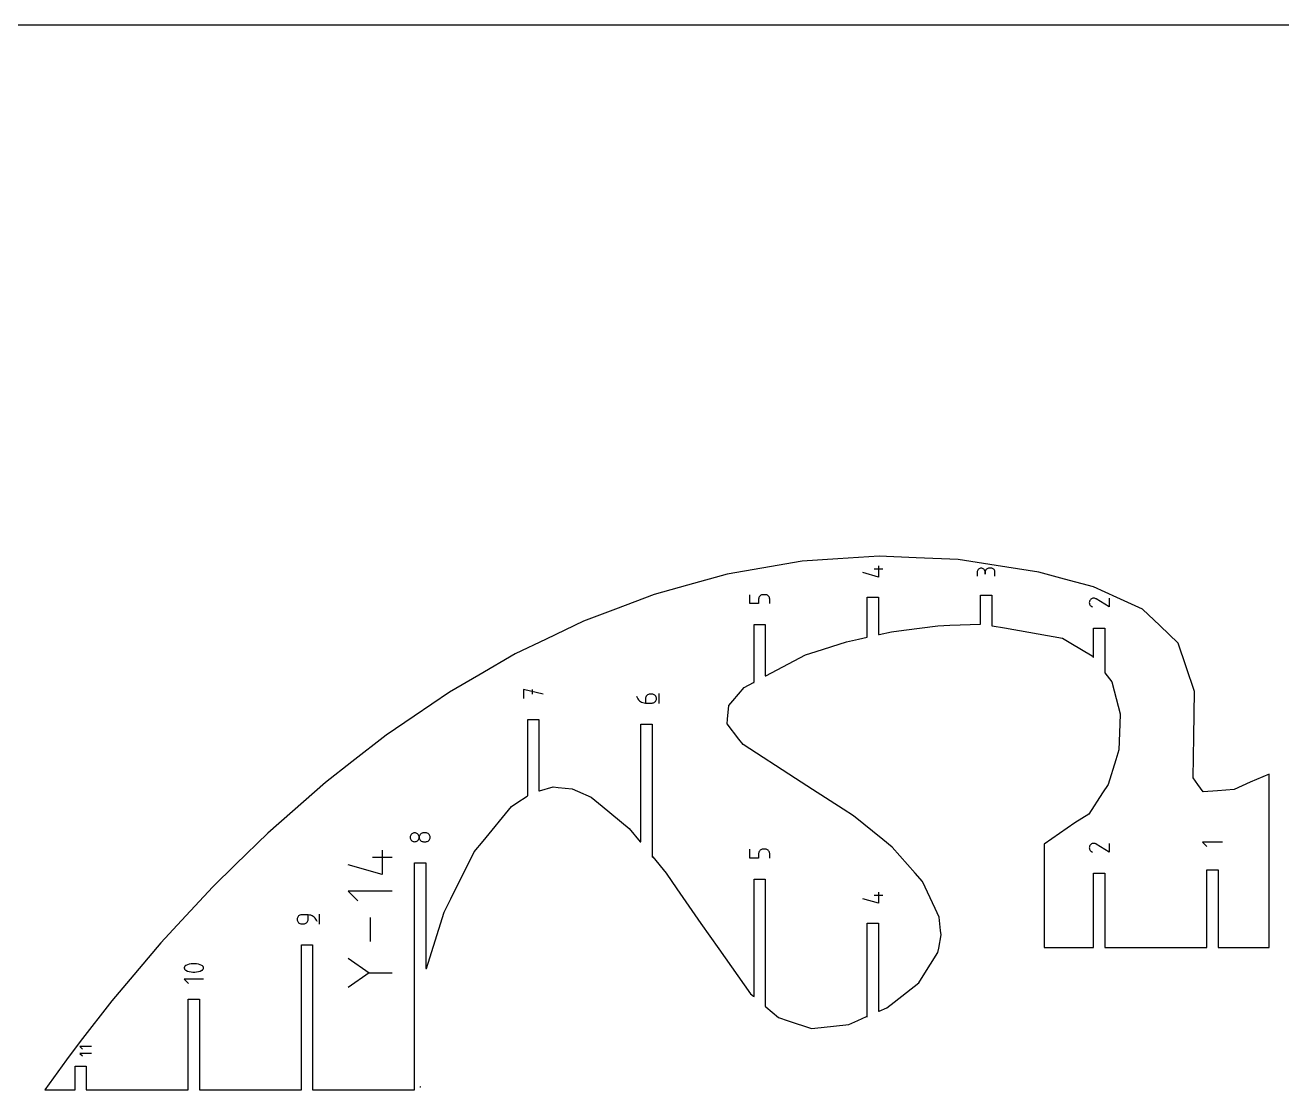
# Model space of a CAD drawing. Extents: x 0 to 800, y 0 to 1200.
# Drawn here: x 145.1 to 397.5, y 986.3 to 1200 of the extents above; entities that cross this region are included whole.
import ezdxf

# ---------------------------------------------------------------- set-up
doc = ezdxf.new("R2010")
doc.units = 0
doc.header["$MEASUREMENT"] = 0
for name, color, linetype in [('annotation', 7, 'Continuous'), ('boundary', 7, 'Continuous'), ('frame', 7, 'Continuous')]:
    doc.layers.add(name, color=color, linetype=linetype)

msp = doc.modelspace()

# ---------------------------------------------------------------- linework, layer by layer
at = {"layer": 'annotation', "color": 1}
for p, q in [((317.38, 1090.79), (315.61, 1090.79)), ((316.5, 1091.46), (316.5, 1089.23)), ((336.34, 1090.36), (336.32, 1090.22)), ((336.37, 1090.49), (336.34, 1090.36)), ((336.43, 1090.62), (336.37, 1090.49)), ((336.51, 1090.73), (336.43, 1090.62)), ((336.61, 1090.82), (336.51, 1090.73)), ((336.72, 1090.9), (336.61, 1090.82)), ((336.84, 1090.96), (336.72, 1090.9)), ((336.98, 1091), (336.84, 1090.96)), ((337.12, 1091.01), (336.98, 1091)), ((337.26, 1091), (337.12, 1091.01)), ((337.12, 1091.01), (337.12, 1091.01)), ((337.4, 1090.96), (337.26, 1091)), ((337.52, 1090.9), (337.4, 1090.96)), ((337.63, 1090.82), (337.52, 1090.9)), ((337.73, 1090.73), (337.63, 1090.82)), ((337.81, 1090.62), (337.73, 1090.73)), ((337.87, 1090.49), (337.81, 1090.62)), ((337.9, 1090.36), (337.87, 1090.49)), ((337.92, 1090.22), (337.9, 1090.36)), ((337.93, 1090.36), (337.92, 1090.22)), ((337.97, 1090.49), (337.93, 1090.36)), ((338.02, 1090.62), (337.97, 1090.49)), ((338.1, 1090.73), (338.02, 1090.62)), ((338.2, 1090.82), (338.1, 1090.73)), ((338.31, 1090.9), (338.2, 1090.82)), ((338.43, 1090.96), (338.31, 1090.9)), ((338.57, 1091), (338.43, 1090.96)), ((338.71, 1091.01), (338.57, 1091)), ((339.11, 1091.01), (338.71, 1091.01)), ((338.71, 1091.01), (338.71, 1091.01)), ((339.25, 1091), (339.11, 1091.01)), ((339.39, 1090.96), (339.25, 1091)), ((339.51, 1090.9), (339.39, 1090.96)), ((339.62, 1090.82), (339.51, 1090.9)), ((339.72, 1090.73), (339.62, 1090.82)), ((339.8, 1090.62), (339.72, 1090.73)), ((339.85, 1090.49), (339.8, 1090.62)), ((339.89, 1090.36), (339.85, 1090.49)), ((339.9, 1090.22), (339.89, 1090.36)), ((316.5, 1089.23), (313.38, 1090.12)), ((336.32, 1090.22), (336.32, 1089.42)), ((337.92, 1090.22), (337.92, 1089.82)), ((337.92, 1089.82), (337.92, 1090.22)), ((337.92, 1090.22), (337.92, 1090.22)), ((339.9, 1089.42), (339.9, 1090.22)), ((339.9, 1090.22), (339.9, 1090.22)), ((290.66, 1083.92), (290.66, 1085.69)), ((292.56, 1085.25), (292.49, 1085.12)), ((292.65, 1085.38), (292.56, 1085.25)), ((292.75, 1085.49), (292.65, 1085.38)), ((292.88, 1085.57), (292.75, 1085.49)), ((293.02, 1085.64), (292.88, 1085.57)), ((293.17, 1085.68), (293.02, 1085.64)), ((293.33, 1085.69), (293.17, 1085.68)), ((293.77, 1085.69), (293.33, 1085.69)), ((293.33, 1085.69), (293.33, 1085.69)), ((293.93, 1085.68), (293.77, 1085.69)), ((294.08, 1085.64), (293.93, 1085.68)), ((294.22, 1085.57), (294.08, 1085.64)), ((294.34, 1085.49), (294.22, 1085.57)), ((294.45, 1085.38), (294.34, 1085.49)), ((294.54, 1085.25), (294.45, 1085.38)), ((294.6, 1085.12), (294.54, 1085.25)), ((292.44, 1083.92), (290.66, 1083.92)), ((292.45, 1084.97), (292.44, 1084.81)), ((292.44, 1084.81), (292.44, 1083.92)), ((292.49, 1085.12), (292.45, 1084.97)), ((294.64, 1084.97), (294.6, 1085.12)), ((294.66, 1084.81), (294.64, 1084.97)), ((294.66, 1083.92), (294.66, 1084.81)), ((294.66, 1084.81), (294.66, 1084.81)), ((358.85, 1084.26), (358.84, 1084.1)), ((358.84, 1084.1), (358.85, 1083.95)), ((358.89, 1084.41), (358.85, 1084.26)), ((358.85, 1083.95), (358.89, 1083.81)), ((358.96, 1084.55), (358.89, 1084.41)), ((358.89, 1083.81), (358.96, 1083.67)), ((359.05, 1084.69), (358.96, 1084.55)), ((358.96, 1084.55), (358.96, 1084.55)), ((358.96, 1083.67), (359.04, 1083.54)), ((359.04, 1083.54), (359.15, 1083.43)), ((359.16, 1084.79), (359.05, 1084.69)), ((359.15, 1083.43), (359.28, 1083.34)), ((359.29, 1084.88), (359.16, 1084.79)), ((359.28, 1083.34), (359.51, 1083.22)), ((359.43, 1084.94), (359.29, 1084.88)), ((359.57, 1084.98), (359.43, 1084.94)), ((359.72, 1085), (359.57, 1084.98)), ((359.88, 1084.99), (359.72, 1085)), ((360.03, 1084.95), (359.88, 1084.99)), ((360.17, 1084.88), (360.03, 1084.95)), ((360.18, 1084.88), (360.17, 1084.88)), ((360.17, 1084.88), (360.17, 1084.88)), ((360.18, 1084.87), (360.18, 1084.88)), ((360.19, 1084.87), (360.18, 1084.87)), ((360.18, 1084.87), (360.18, 1084.87)), ((360.18, 1084.87), (360.18, 1084.87)), ((360.19, 1084.86), (360.19, 1084.87)), ((360.19, 1084.87), (360.19, 1084.87)), ((360.19, 1084.87), (360.19, 1084.87)), ((360.2, 1084.86), (360.19, 1084.86)), ((362.84, 1083.22), (360.2, 1084.86)), ((360.2, 1084.86), (360.2, 1084.86)), ((362.84, 1085), (362.84, 1083.22)), ((249.2, 1065.75), (245.2, 1066.64)), ((245.2, 1066.64), (245.2, 1064.86)), ((246.98, 1066.64), (246.98, 1065.75)), ((267.93, 1065.29), (267.93, 1065.29)), ((267.93, 1065.29), (268.03, 1065.03)), ((268.03, 1065.03), (268.15, 1064.8)), ((269.77, 1065.15), (269.73, 1065)), ((269.83, 1065.29), (269.77, 1065.15)), ((269.92, 1065.41), (269.83, 1065.29)), ((270.03, 1065.52), (269.92, 1065.41)), ((270.15, 1065.61), (270.03, 1065.52)), ((270.29, 1065.67), (270.15, 1065.61)), ((270.44, 1065.72), (270.29, 1065.67)), ((270.6, 1065.73), (270.44, 1065.72)), ((271.04, 1065.73), (270.6, 1065.73)), ((270.6, 1065.73), (270.6, 1065.73)), ((271.2, 1065.72), (271.04, 1065.73)), ((271.35, 1065.67), (271.2, 1065.72)), ((271.49, 1065.61), (271.35, 1065.67)), ((271.61, 1065.52), (271.49, 1065.61)), ((271.72, 1065.41), (271.61, 1065.52)), ((271.81, 1065.29), (271.72, 1065.41)), ((271.87, 1065.15), (271.81, 1065.29)), ((271.92, 1065), (271.87, 1065.15)), ((272.43, 1063.84), (272.43, 1065.84)), ((268.15, 1064.8), (268.31, 1064.59)), ((268.31, 1064.59), (268.5, 1064.4)), ((268.5, 1064.4), (268.71, 1064.25)), ((268.71, 1064.25), (268.94, 1064.12)), ((268.94, 1064.12), (269.18, 1064.03)), ((269.18, 1064.03), (269.44, 1063.97)), ((269.44, 1063.97), (269.71, 1063.95)), ((269.73, 1065), (269.71, 1064.84)), ((269.71, 1064.84), (269.71, 1063.95)), ((269.71, 1063.95), (271.04, 1063.95)), ((271.04, 1063.95), (271.2, 1063.97)), ((271.04, 1063.95), (271.04, 1063.95)), ((271.2, 1063.97), (271.35, 1064.01)), ((271.35, 1064.01), (271.49, 1064.07)), ((271.49, 1064.07), (271.61, 1064.16)), ((271.61, 1064.16), (271.72, 1064.27)), ((271.72, 1064.27), (271.81, 1064.39)), ((271.81, 1064.39), (271.87, 1064.53)), ((271.87, 1064.53), (271.92, 1064.68)), ((271.93, 1064.84), (271.92, 1065)), ((271.92, 1064.68), (271.93, 1064.84)), ((271.93, 1064.84), (271.93, 1064.84)), ((222.54, 1037.3), (222.49, 1037.15)), ((222.6, 1037.44), (222.54, 1037.3)), ((222.69, 1037.56), (222.6, 1037.44)), ((222.8, 1037.67), (222.69, 1037.56)), ((222.92, 1037.76), (222.8, 1037.67)), ((223.06, 1037.82), (222.92, 1037.76)), ((223.21, 1037.86), (223.06, 1037.82)), ((223.37, 1037.88), (223.21, 1037.86)), ((223.37, 1037.88), (223.37, 1037.88)), ((223.53, 1037.86), (223.37, 1037.88)), ((223.68, 1037.82), (223.53, 1037.86)), ((223.82, 1037.76), (223.68, 1037.82)), ((223.94, 1037.67), (223.82, 1037.76)), ((224.05, 1037.56), (223.94, 1037.67)), ((224.14, 1037.44), (224.05, 1037.56)), ((224.2, 1037.3), (224.14, 1037.44)), ((224.24, 1037.15), (224.2, 1037.3)), ((224.31, 1037.3), (224.27, 1037.15)), ((224.38, 1037.44), (224.31, 1037.3)), ((224.47, 1037.56), (224.38, 1037.44)), ((224.57, 1037.67), (224.47, 1037.56)), ((224.7, 1037.76), (224.57, 1037.67)), ((224.84, 1037.82), (224.7, 1037.76)), ((224.99, 1037.86), (224.84, 1037.82)), ((225.15, 1037.88), (224.99, 1037.86)), ((225.59, 1037.88), (225.15, 1037.88)), ((225.15, 1037.88), (225.15, 1037.88)), ((225.75, 1037.86), (225.59, 1037.88)), ((225.9, 1037.82), (225.75, 1037.86)), ((226.04, 1037.76), (225.9, 1037.82)), ((226.16, 1037.67), (226.04, 1037.76)), ((226.27, 1037.56), (226.16, 1037.67)), ((226.35, 1037.44), (226.27, 1037.56)), ((226.42, 1037.3), (226.35, 1037.44)), ((226.46, 1037.15), (226.42, 1037.3)), ((222.49, 1037.15), (222.48, 1036.99)), ((222.48, 1036.99), (222.48, 1036.99)), ((222.48, 1036.99), (222.49, 1036.83)), ((222.49, 1036.83), (222.54, 1036.68)), ((222.54, 1036.68), (222.6, 1036.54)), ((222.6, 1036.54), (222.69, 1036.42)), ((222.69, 1036.42), (222.8, 1036.31)), ((222.8, 1036.31), (222.92, 1036.22)), ((222.92, 1036.22), (223.06, 1036.16)), ((223.06, 1036.16), (223.21, 1036.12)), ((223.21, 1036.12), (223.37, 1036.1)), ((223.37, 1036.1), (223.53, 1036.12)), ((223.37, 1036.1), (223.37, 1036.1)), ((223.53, 1036.12), (223.68, 1036.16)), ((223.68, 1036.16), (223.82, 1036.22)), ((223.82, 1036.22), (223.94, 1036.31)), ((223.94, 1036.31), (224.05, 1036.42)), ((224.05, 1036.42), (224.14, 1036.54)), ((224.14, 1036.54), (224.2, 1036.68)), ((224.2, 1036.68), (224.24, 1036.83)), ((224.26, 1036.99), (224.24, 1037.15)), ((224.24, 1036.83), (224.26, 1036.99)), ((224.27, 1037.15), (224.26, 1036.99)), ((224.26, 1036.99), (224.26, 1036.99)), ((224.26, 1036.99), (224.27, 1036.83)), ((224.26, 1036.99), (224.26, 1036.99)), ((224.27, 1036.83), (224.31, 1036.68)), ((224.31, 1036.68), (224.38, 1036.54)), ((224.38, 1036.54), (224.47, 1036.42)), ((224.47, 1036.42), (224.57, 1036.31)), ((224.57, 1036.31), (224.7, 1036.22)), ((224.7, 1036.22), (224.84, 1036.16)), ((224.84, 1036.16), (224.99, 1036.12)), ((224.99, 1036.12), (225.15, 1036.1)), ((225.15, 1036.1), (225.59, 1036.1)), ((225.59, 1036.1), (225.75, 1036.12)), ((225.59, 1036.1), (225.59, 1036.1)), ((225.75, 1036.12), (225.9, 1036.16)), ((225.9, 1036.16), (226.04, 1036.22)), ((226.04, 1036.22), (226.16, 1036.31)), ((226.16, 1036.31), (226.27, 1036.42)), ((226.27, 1036.42), (226.35, 1036.54)), ((226.35, 1036.54), (226.42, 1036.68)), ((226.42, 1036.68), (226.46, 1036.83)), ((226.48, 1036.99), (226.46, 1037.15)), ((226.46, 1036.83), (226.48, 1036.99)), ((226.48, 1036.99), (226.48, 1036.99)), ((358.85, 1035.04), (358.84, 1034.89)), ((358.84, 1034.89), (358.85, 1034.74)), ((358.89, 1035.2), (358.85, 1035.04)), ((358.85, 1034.74), (358.89, 1034.59)), ((358.96, 1035.34), (358.89, 1035.2)), ((359.05, 1035.47), (358.96, 1035.34)), ((358.96, 1035.34), (358.96, 1035.34)), ((359.16, 1035.58), (359.05, 1035.47)), ((359.29, 1035.67), (359.16, 1035.58)), ((359.43, 1035.73), (359.29, 1035.67)), ((359.57, 1035.77), (359.43, 1035.73)), ((359.72, 1035.78), (359.57, 1035.77)), ((359.88, 1035.77), (359.72, 1035.78)), ((360.03, 1035.73), (359.88, 1035.77)), ((360.17, 1035.66), (360.03, 1035.73)), ((360.18, 1035.66), (360.17, 1035.66)), ((360.17, 1035.66), (360.17, 1035.66)), ((360.19, 1035.66), (360.18, 1035.66)), ((360.18, 1035.66), (360.18, 1035.66)), ((360.18, 1035.66), (360.18, 1035.66)), ((360.18, 1035.66), (360.18, 1035.66)), ((360.19, 1035.65), (360.19, 1035.66)), ((360.2, 1035.65), (360.19, 1035.65)), ((360.19, 1035.65), (360.19, 1035.65)), ((360.19, 1035.65), (360.19, 1035.65)), ((362.84, 1034.01), (360.2, 1035.65)), ((360.2, 1035.65), (360.2, 1035.65)), ((362.84, 1035.78), (362.84, 1034.01)), ((385.57, 1036.01), (381.57, 1036.01)), ((381.57, 1036.01), (382.46, 1035.12)), ((218.83, 1032.96), (214.9, 1032.96)), ((216.86, 1034.44), (216.86, 1029.52)), ((290.66, 1032.84), (290.66, 1034.61)), ((292.44, 1032.84), (290.66, 1032.84)), ((292.45, 1033.88), (292.44, 1033.72)), ((292.44, 1033.72), (292.44, 1032.84)), ((292.49, 1034.03), (292.45, 1033.88)), ((292.56, 1034.17), (292.49, 1034.03)), ((292.65, 1034.3), (292.56, 1034.17)), ((292.75, 1034.4), (292.65, 1034.3)), ((292.88, 1034.49), (292.75, 1034.4)), ((293.02, 1034.56), (292.88, 1034.49)), ((293.17, 1034.6), (293.02, 1034.56)), ((293.33, 1034.61), (293.17, 1034.6)), ((293.77, 1034.61), (293.33, 1034.61)), ((293.33, 1034.61), (293.33, 1034.61)), ((293.93, 1034.6), (293.77, 1034.61)), ((294.08, 1034.56), (293.93, 1034.6)), ((294.22, 1034.49), (294.08, 1034.56)), ((294.34, 1034.4), (294.22, 1034.49)), ((294.45, 1034.3), (294.34, 1034.4)), ((294.54, 1034.17), (294.45, 1034.3)), ((294.6, 1034.03), (294.54, 1034.17)), ((294.64, 1033.88), (294.6, 1034.03)), ((294.66, 1033.72), (294.64, 1033.88)), ((294.66, 1032.84), (294.66, 1033.72)), ((294.66, 1033.72), (294.66, 1033.72)), ((358.89, 1034.59), (358.96, 1034.46)), ((358.96, 1034.46), (359.04, 1034.33)), ((359.04, 1034.33), (359.15, 1034.22)), ((359.15, 1034.22), (359.28, 1034.13)), ((359.28, 1034.13), (359.51, 1034.01)), ((216.86, 1029.52), (209.98, 1031.49)), ((218.83, 1026.21), (209.98, 1026.21)), ((209.98, 1026.21), (211.95, 1024.24)), ((316.5, 1023.75), (313.38, 1024.63)), ((317.38, 1025.3), (315.61, 1025.3)), ((316.5, 1025.97), (316.5, 1023.75)), ((199.76, 1020.69), (199.75, 1020.53)), ((199.75, 1020.53), (199.75, 1020.53)), ((199.75, 1020.53), (199.76, 1020.38)), ((199.8, 1020.84), (199.76, 1020.69)), ((199.76, 1020.38), (199.8, 1020.23)), ((199.87, 1020.98), (199.8, 1020.84)), ((199.8, 1020.23), (199.87, 1020.09)), ((199.96, 1021.11), (199.87, 1020.98)), ((199.87, 1020.09), (199.96, 1019.96)), ((200.06, 1021.21), (199.96, 1021.11)), ((199.96, 1019.96), (200.06, 1019.86)), ((200.19, 1021.3), (200.06, 1021.21)), ((200.06, 1019.86), (200.19, 1019.77)), ((200.33, 1021.37), (200.19, 1021.3)), ((200.19, 1019.77), (200.33, 1019.7)), ((200.48, 1021.41), (200.33, 1021.37)), ((200.33, 1019.7), (200.48, 1019.66)), ((200.64, 1021.42), (200.48, 1021.41)), ((200.48, 1019.66), (200.64, 1019.65)), ((201.97, 1021.42), (200.64, 1021.42)), ((200.64, 1021.42), (200.64, 1021.42)), ((200.64, 1019.65), (201.08, 1019.65)), ((201.08, 1019.65), (201.24, 1019.66)), ((201.08, 1019.65), (201.08, 1019.65)), ((201.24, 1019.66), (201.39, 1019.7)), ((201.39, 1019.7), (201.53, 1019.77)), ((201.53, 1019.77), (201.66, 1019.86)), ((201.66, 1019.86), (201.76, 1019.96)), ((201.76, 1019.96), (201.85, 1020.09)), ((201.85, 1020.09), (201.92, 1020.23)), ((201.92, 1020.23), (201.96, 1020.38)), ((201.96, 1020.38), (201.97, 1020.53)), ((202.24, 1021.4), (201.97, 1021.42)), ((201.97, 1020.53), (201.97, 1021.42)), ((202.5, 1021.35), (202.24, 1021.4)), ((202.75, 1021.25), (202.5, 1021.35)), ((202.97, 1021.13), (202.75, 1021.25)), ((203.18, 1020.97), (202.97, 1021.13)), ((203.37, 1020.79), (203.18, 1020.97)), ((203.53, 1020.58), (203.37, 1020.79)), ((203.65, 1020.34), (203.53, 1020.58)), ((203.75, 1020.09), (203.65, 1020.34)), ((203.75, 1020.09), (203.75, 1020.09)), ((204.25, 1019.54), (204.25, 1021.54)), ((214.4, 1020.92), (214.4, 1016.08)), ((209.98, 1012.76), (214.25, 1009.81)), ((177.12, 1010.92), (177.1, 1010.83)), ((177.1, 1010.83), (177.1, 1010.74)), ((177.1, 1010.74), (177.12, 1010.65)), ((177.15, 1011.01), (177.12, 1010.92)), ((177.12, 1010.65), (177.15, 1010.56)), ((177.17, 1011.05), (177.15, 1011.01)), ((177.15, 1011.01), (177.15, 1011.01)), ((177.15, 1010.56), (177.19, 1010.48)), ((177.19, 1011.08), (177.17, 1011.05)), ((177.22, 1011.11), (177.19, 1011.08)), ((177.19, 1010.48), (177.25, 1010.41)), ((177.24, 1011.14), (177.22, 1011.11)), ((177.27, 1011.17), (177.24, 1011.14)), ((177.25, 1010.41), (177.32, 1010.35)), ((177.3, 1011.2), (177.27, 1011.17)), ((177.33, 1011.22), (177.3, 1011.2)), ((177.32, 1010.35), (177.4, 1010.3)), ((177.37, 1011.24), (177.33, 1011.22)), ((177.4, 1011.26), (177.37, 1011.24)), ((177.75, 1011.41), (177.4, 1011.26)), ((177.4, 1011.26), (177.4, 1011.26)), ((177.4, 1010.3), (177.4, 1010.3)), ((177.4, 1010.3), (177.75, 1010.15)), ((178.11, 1011.52), (177.75, 1011.41)), ((177.75, 1010.15), (178.11, 1010.04)), ((178.47, 1011.6), (178.11, 1011.52)), ((178.11, 1010.04), (178.47, 1009.97)), ((178.84, 1011.63), (178.47, 1011.6)), ((178.47, 1009.97), (178.84, 1009.93)), ((179.21, 1011.63), (178.84, 1011.63)), ((178.84, 1009.93), (179.21, 1009.93)), ((179.58, 1011.6), (179.21, 1011.63)), ((179.21, 1009.93), (179.58, 1009.97)), ((179.94, 1011.52), (179.58, 1011.6)), ((179.58, 1009.97), (179.94, 1010.04)), ((180.3, 1011.41), (179.94, 1011.52)), ((179.94, 1010.04), (180.3, 1010.15)), ((180.65, 1011.26), (180.3, 1011.41)), ((180.3, 1010.15), (180.65, 1010.3)), ((180.73, 1011.21), (180.65, 1011.26)), ((180.65, 1011.26), (180.65, 1011.26)), ((180.65, 1010.3), (180.68, 1010.32)), ((180.65, 1010.3), (180.65, 1010.3)), ((180.68, 1010.32), (180.71, 1010.34)), ((180.71, 1010.34), (180.75, 1010.36)), ((180.8, 1011.15), (180.73, 1011.21)), ((180.75, 1010.36), (180.78, 1010.39)), ((180.78, 1010.39), (180.8, 1010.42)), ((180.86, 1011.08), (180.8, 1011.15)), ((180.8, 1010.42), (180.83, 1010.45)), ((180.83, 1010.45), (180.85, 1010.48)), ((180.85, 1010.48), (180.88, 1010.51)), ((180.9, 1011), (180.86, 1011.08)), ((180.88, 1010.51), (180.89, 1010.55)), ((180.89, 1010.55), (180.93, 1010.64)), ((180.89, 1010.55), (180.89, 1010.55)), ((180.93, 1010.91), (180.9, 1011)), ((180.94, 1010.82), (180.93, 1010.91)), ((180.93, 1010.64), (180.94, 1010.73)), ((180.94, 1010.73), (180.94, 1010.82)), ((214.25, 1009.81), (209.98, 1006.86)), ((213.9, 1009.81), (218.83, 1009.81)), ((180.94, 1008.49), (177.1, 1008.49)), ((177.1, 1008.49), (177.95, 1007.63)), ((158.44, 994.99), (156.15, 994.99)), ((156.15, 994.99), (156.66, 994.48)), ((158.44, 993.62), (156.15, 993.62)), ((156.15, 993.62), (156.66, 993.11)), ((224.45, 986.9), (224.44, 986.9)), ((224.44, 986.9), (224.44, 986.89)), ((224.44, 986.89), (224.44, 986.89)), ((224.44, 986.89), (224.44, 986.89)), ((224.44, 986.89), (224.44, 986.89)), ((224.44, 986.89), (224.44, 986.89)), ((224.44, 986.89), (224.44, 986.88)), ((224.44, 986.88), (224.44, 986.88)), ((224.44, 986.88), (224.45, 986.88)), ((224.46, 986.9), (224.45, 986.9)), ((224.45, 986.9), (224.45, 986.9)), ((224.45, 986.9), (224.45, 986.9)), ((224.45, 986.9), (224.45, 986.9)), ((224.45, 986.9), (224.45, 986.9)), ((224.45, 986.88), (224.45, 986.88)), ((224.45, 986.88), (224.45, 986.88)), ((224.45, 986.88), (224.45, 986.87)), ((224.45, 986.87), (224.45, 986.87)), ((224.45, 986.87), (224.46, 986.87)), ((224.46, 986.9), (224.46, 986.9)), ((224.47, 986.9), (224.46, 986.9)), ((224.46, 986.9), (224.46, 986.9)), ((224.46, 986.9), (224.46, 986.9)), ((224.46, 986.9), (224.46, 986.9)), ((224.46, 986.87), (224.46, 986.88)), ((224.46, 986.88), (224.47, 986.88)), ((224.46, 986.87), (224.46, 986.87)), ((224.46, 986.87), (224.46, 986.87)), ((224.46, 986.87), (224.46, 986.87)), ((224.48, 986.9), (224.47, 986.9)), ((224.47, 986.9), (224.47, 986.89)), ((224.47, 986.89), (224.47, 986.9)), ((224.47, 986.9), (224.47, 986.9)), ((224.47, 986.9), (224.47, 986.9)), ((224.47, 986.89), (224.47, 986.89)), ((224.47, 986.89), (224.47, 986.89)), ((224.47, 986.89), (224.47, 986.89)), ((224.47, 986.89), (224.47, 986.89)), ((224.47, 986.89), (224.47, 986.88)), ((224.47, 986.88), (224.47, 986.89)), ((224.47, 986.89), (224.47, 986.89)), ((224.47, 986.89), (224.47, 986.89)), ((224.47, 986.89), (224.47, 986.89)), ((224.47, 986.89), (224.47, 986.89)), ((224.47, 986.88), (224.47, 986.88)), ((224.47, 986.88), (224.48, 986.88)), ((224.47, 986.88), (224.47, 986.88)), ((224.47, 986.88), (224.47, 986.88)), ((224.47, 986.88), (224.47, 986.88)), ((224.49, 986.9), (224.48, 986.9)), ((224.48, 986.9), (224.48, 986.9)), ((224.48, 986.9), (224.48, 986.9)), ((224.48, 986.9), (224.48, 986.9)), ((224.48, 986.9), (224.48, 986.9)), ((224.48, 986.88), (224.48, 986.88)), ((224.48, 986.88), (224.48, 986.88)), ((224.48, 986.88), (224.48, 986.87)), ((224.48, 986.87), (224.48, 986.87)), ((224.48, 986.87), (224.49, 986.87)), ((224.5, 986.9), (224.49, 986.9)), ((224.49, 986.9), (224.49, 986.9)), ((224.49, 986.9), (224.49, 986.9)), ((224.49, 986.87), (224.49, 986.87)), ((224.49, 986.87), (224.5, 986.87)), ((224.49, 986.87), (224.49, 986.87)), ((224.51, 986.9), (224.5, 986.9)), ((224.5, 986.9), (224.5, 986.9)), ((224.5, 986.9), (224.5, 986.9)), ((224.5, 986.9), (224.5, 986.9)), ((224.5, 986.87), (224.5, 986.88)), ((224.5, 986.88), (224.5, 986.88)), ((224.5, 986.88), (224.51, 986.88)), ((224.5, 986.87), (224.5, 986.87)), ((224.51, 986.89), (224.51, 986.9)), ((224.51, 986.9), (224.51, 986.9)), ((224.51, 986.88), (224.51, 986.89)), ((224.51, 986.89), (224.51, 986.89)), ((224.51, 986.89), (224.51, 986.89)), ((224.51, 986.89), (224.51, 986.89)), ((224.51, 986.89), (224.51, 986.89)), ((224.51, 986.88), (224.51, 986.88)), ((224.51, 986.88), (224.51, 986.88))]:
    msp.add_line(p, q, dxfattribs=at)
at = {"layer": 'boundary', "color": 5}
for p, q in [((308.35, 1092.86), (301.17, 1092.39)), ((316.63, 1093.4), (308.35, 1092.86)), ((324.05, 1093.08), (316.63, 1093.4)), ((332.48, 1092.72), (324.05, 1093.08)), ((293.05, 1090.99), (286.11, 1089.8)), ((301.17, 1092.39), (293.05, 1090.99)), ((340.13, 1091.54), (332.48, 1092.72)), ((348.68, 1090.22), (340.13, 1091.54)), ((286.11, 1089.8), (278.16, 1087.6)), ((353.89, 1088.83), (348.68, 1090.22)), ((359.69, 1087.29), (353.89, 1088.83)), ((271.47, 1085.75), (263.72, 1082.81)), ((278.16, 1087.6), (271.47, 1085.75)), ((314.26, 1077.17), (314.26, 1085.22)), ((314.26, 1085.22), (316.51, 1085.22)), ((316.51, 1085.22), (316.51, 1077.68)), ((336.99, 1079.77), (336.99, 1085.61)), ((336.99, 1085.61), (339.24, 1085.61)), ((339.24, 1085.61), (339.24, 1079.47)), ((364.37, 1085.14), (359.69, 1087.29)), ((263.72, 1082.81), (257.28, 1080.37)), ((369.49, 1082.78), (364.37, 1085.14)), ((372.98, 1079.5), (369.49, 1082.78)), ((257.28, 1080.37), (249.74, 1076.75)), ((291.53, 1068.14), (291.53, 1079.68)), ((291.53, 1079.68), (293.78, 1079.68)), ((293.78, 1079.68), (293.78, 1069.39)), ((316.51, 1077.68), (316.63, 1077.69)), ((316.63, 1077.69), (319.11, 1078.24)), ((319.11, 1078.24), (321.57, 1078.57)), ((321.57, 1078.57), (328.39, 1079.47)), ((328.39, 1079.47), (330.8, 1079.56)), ((330.8, 1079.56), (336.99, 1079.77)), ((339.24, 1079.47), (339.36, 1079.45)), ((339.36, 1079.45), (341.82, 1079.01)), ((341.82, 1079.01), (353.49, 1076.93)), ((359.71, 1073.12), (359.71, 1078.98)), ((359.71, 1078.98), (361.96, 1078.98)), ((361.96, 1078.98), (361.96, 1070.03)), ((376.7, 1075.99), (372.98, 1079.5)), ((249.74, 1076.75), (243.57, 1073.79)), ((304.01, 1074.31), (310.1, 1076.25)), ((310.1, 1076.25), (312.48, 1076.77)), ((312.48, 1076.77), (314.26, 1077.17)), ((353.49, 1076.93), (355.12, 1075.96)), ((355.12, 1075.96), (359.4, 1073.39)), ((378.32, 1071.18), (376.7, 1075.99)), ((243.57, 1073.79), (236.23, 1069.54)), ((293.91, 1069.4), (301.85, 1073.63)), ((301.85, 1073.63), (304.01, 1074.31)), ((359.4, 1073.39), (359.59, 1073.14)), ((359.59, 1073.14), (359.71, 1073.12)), ((379.97, 1066.24), (378.32, 1071.18)), ((236.23, 1069.54), (230.34, 1066.12)), ((289.54, 1067.08), (291.41, 1068.07)), ((291.41, 1068.07), (291.53, 1068.14)), ((291.41, 1068.07), (291.53, 1068.06)), ((291.53, 1068.07), (291.41, 1068.07)), ((291.53, 1068.06), (291.53, 1068.07)), ((293.78, 1069.39), (293.91, 1069.4)), ((361.96, 1070.03), (363.37, 1068.19)), ((363.37, 1068.19), (363.84, 1066.37)), ((230.34, 1066.12), (223.23, 1061.29)), ((287.27, 1064.39), (289.54, 1067.08)), ((363.84, 1066.37), (365.06, 1061.75)), ((379.82, 1057.21), (379.97, 1066.24)), ((286.2, 1060.71), (286.47, 1063.45)), ((286.47, 1063.45), (287.27, 1064.39)), ((223.23, 1061.29), (217.63, 1057.49)), ((246.08, 1045.36), (246.08, 1060.62)), ((246.08, 1060.62), (248.33, 1060.62)), ((248.33, 1060.62), (248.33, 1046.34)), ((286.11, 1059.76), (286.2, 1060.71)), ((365.06, 1061.75), (364.97, 1059.7)), ((217.63, 1057.49), (210.75, 1052.13)), ((268.81, 1036.06), (268.81, 1059.72)), ((268.81, 1059.72), (271.06, 1059.72)), ((271.06, 1059.72), (271.06, 1033.21)), ((288.48, 1056.66), (286.11, 1059.76)), ((364.97, 1059.7), (364.76, 1054.57)), ((289.3, 1055.59), (288.48, 1056.66)), ((299.84, 1048.8), (289.3, 1055.59)), ((379.68, 1048.96), (379.82, 1057.21)), ((364.15, 1052.56), (362.61, 1047.57)), ((364.76, 1054.57), (364.15, 1052.56)), ((210.75, 1052.13), (205.46, 1048.02)), ((205.46, 1048.02), (198.8, 1042.17)), ((303.23, 1046.62), (299.84, 1048.8)), ((362.61, 1047.57), (361.5, 1045.89)), ((380.64, 1047.6), (379.68, 1048.96)), ((381.68, 1046.12), (380.64, 1047.6)), ((391.11, 1048.08), (387.93, 1046.62)), ((394.93, 1049.65), (391.11, 1048.08)), ((394.93, 1043.99), (394.93, 1049.65)), ((243.88, 1043.89), (245.95, 1045.28)), ((245.95, 1045.28), (246.08, 1045.36)), ((248.33, 1046.34), (248.45, 1046.35)), ((248.45, 1046.35), (251.19, 1047.11)), ((251.19, 1047.11), (252.21, 1046.99)), ((252.21, 1046.99), (254.99, 1046.69)), ((254.99, 1046.69), (256.03, 1046.24)), ((256.03, 1046.24), (258.81, 1045.04)), ((258.81, 1045.04), (261.01, 1043.24)), ((309.43, 1042.64), (303.23, 1046.62)), ((361.5, 1045.89), (358.73, 1041.67)), ((384.59, 1046.35), (381.68, 1046.12)), ((387.93, 1046.62), (384.59, 1046.35)), ((237.09, 1036.24), (242.81, 1043.18)), ((242.81, 1043.18), (243.88, 1043.89)), ((261.01, 1043.24), (266.44, 1038.78)), ((311.51, 1041.31), (309.43, 1042.64)), ((394.93, 1032.35), (394.93, 1043.99)), ((198.8, 1042.17), (193.85, 1037.83)), ((317.37, 1036.57), (311.51, 1041.31)), ((355.94, 1039.88), (349.76, 1035.61)), ((358.73, 1041.67), (355.94, 1039.88)), ((193.85, 1037.83), (187.4, 1031.53)), ((266.44, 1038.78), (268.67, 1036.08)), ((235.31, 1034.08), (237.09, 1036.24)), ((268.67, 1036.08), (268.68, 1036.08)), ((268.68, 1036.08), (268.81, 1036.06)), ((319.28, 1035.02), (317.37, 1036.57)), ((323.86, 1029.8), (319.28, 1035.02)), ((349.76, 1035.61), (349.76, 1030.49)), ((230.6, 1024.66), (235.31, 1034.08)), ((271.06, 1033.21), (271.18, 1033.06)), ((271.18, 1033.06), (271.06, 1033.06)), ((271.06, 1033.06), (271.06, 1033.04)), ((271.06, 1033.04), (271.18, 1033.06)), ((271.18, 1033.06), (273.85, 1029.83)), ((394.93, 1018.42), (394.93, 1032.35)), ((187.4, 1031.53), (182.81, 1027.05)), ((223.35, 986.49), (223.35, 1031.86)), ((223.35, 1031.86), (225.6, 1031.86)), ((225.6, 1031.86), (225.6, 1010.64)), ((273.85, 1029.83), (276.04, 1026.64)), ((325.32, 1028.14), (323.86, 1029.8)), ((349.76, 1030.49), (349.76, 1025.42)), ((359.71, 1014.86), (359.71, 1029.77)), ((359.71, 1029.77), (361.96, 1029.77)), ((361.96, 1029.77), (361.96, 1014.86)), ((382.44, 1014.86), (382.44, 1030.44)), ((382.44, 1030.44), (384.69, 1030.44)), ((384.69, 1030.44), (384.69, 1014.86)), ((291.53, 1005.07), (291.53, 1028.6)), ((291.53, 1028.6), (293.78, 1028.6)), ((293.78, 1028.6), (293.78, 1003.06)), ((327.89, 1022.68), (325.32, 1028.14)), ((182.81, 1027.05), (176.54, 1020.28)), ((229.26, 1022), (230.6, 1024.66)), ((276.04, 1026.64), (280.82, 1019.69)), ((349.76, 1025.42), (349.76, 1017.31)), ((328.69, 1020.98), (327.89, 1022.68)), ((176.54, 1020.28), (172.38, 1015.79)), ((226.06, 1011.74), (229.26, 1022)), ((280.82, 1019.69), (284.45, 1014.58)), ((314.26, 1001.05), (314.26, 1019.73)), ((314.26, 1019.73), (316.51, 1019.73)), ((316.51, 1019.73), (316.51, 1002.07)), ((328.98, 1018.3), (328.69, 1020.98)), ((328.6, 1014.77), (329.07, 1017.41)), ((329.07, 1017.41), (328.98, 1018.3)), ((349.76, 1017.31), (349.76, 1014.86)), ((394.93, 1014.86), (394.93, 1018.42)), ((172.38, 1015.79), (166.21, 1008.49)), ((200.62, 986.31), (200.62, 1015.41)), ((200.62, 1015.41), (202.87, 1015.41)), ((202.87, 1015.41), (202.87, 986.31)), ((284.45, 1014.58), (290.82, 1005.59)), ((328.44, 1013.9), (328.6, 1014.77)), ((349.76, 1014.86), (359.71, 1014.86)), ((361.96, 1014.86), (362.78, 1014.86)), ((362.78, 1014.86), (364.82, 1014.86)), ((364.82, 1014.86), (366.86, 1014.86)), ((366.86, 1014.86), (379.87, 1014.86)), ((379.87, 1014.86), (382.32, 1014.86)), ((382.32, 1014.86), (382.44, 1014.86)), ((384.69, 1014.86), (384.82, 1014.86)), ((384.82, 1014.86), (392.89, 1014.86)), ((392.89, 1014.86), (394.93, 1014.86)), ((325.46, 1009.2), (328.44, 1013.9)), ((225.6, 1010.64), (225.73, 1010.65)), ((225.73, 1010.65), (226.06, 1011.74)), ((166.21, 1008.49), (162.58, 1004.19)), ((319.65, 1003.91), (324.58, 1007.8)), ((324.58, 1007.8), (325.46, 1009.2)), ((177.9, 986.31), (177.9, 1004.51)), ((177.9, 1004.51), (180.15, 1004.51)), ((180.15, 1004.51), (180.15, 986.31)), ((290.82, 1005.59), (291.41, 1005.09)), ((291.41, 1005.09), (291.53, 1005.07)), ((162.58, 1004.19), (156.22, 995.98)), ((293.78, 1003.06), (293.91, 1002.95)), ((293.91, 1002.95), (296.42, 1000.81)), ((316.51, 1002.07), (316.63, 1002.08)), ((316.63, 1002.08), (318.18, 1002.75)), ((318.18, 1002.75), (319.65, 1003.91)), ((296.42, 1000.81), (298.34, 1000.17)), ((298.34, 1000.17), (303.04, 998.61)), ((304.99, 998.83), (310.57, 999.45)), ((310.57, 999.45), (312.37, 1000.23)), ((312.37, 1000.23), (314.13, 1001)), ((314.13, 1001), (314.26, 1001.05)), ((314.13, 1001), (314.26, 1000.99)), ((314.26, 1001), (314.13, 1001)), ((314.26, 1000.99), (314.26, 1001)), ((303.04, 998.61), (304.99, 998.83)), ((156.22, 995.98), (153.42, 992.36)), ((153.42, 992.36), (149.11, 986.31)), ((155.17, 986.31), (155.17, 991.06)), ((155.17, 991.06), (157.42, 991.06)), ((157.42, 991.06), (157.42, 986.31)), ((149.11, 986.31), (155.04, 986.31)), ((155.04, 986.31), (155.17, 986.31)), ((157.42, 986.31), (177.9, 986.31)), ((180.15, 986.31), (180.27, 986.31)), ((180.27, 986.31), (200.5, 986.31)), ((200.5, 986.31), (200.62, 986.31)), ((202.87, 986.31), (203, 986.31)), ((203, 986.31), (223.35, 986.31)), ((223.35, 986.31), (223.35, 986.49))]:
    msp.add_line(p, q, dxfattribs=at)
at = {"layer": 'frame', "color": 5}
msp.add_line((800, 1200), (0, 1200), dxfattribs=at)

doc.saveas('drawing.dxf')
